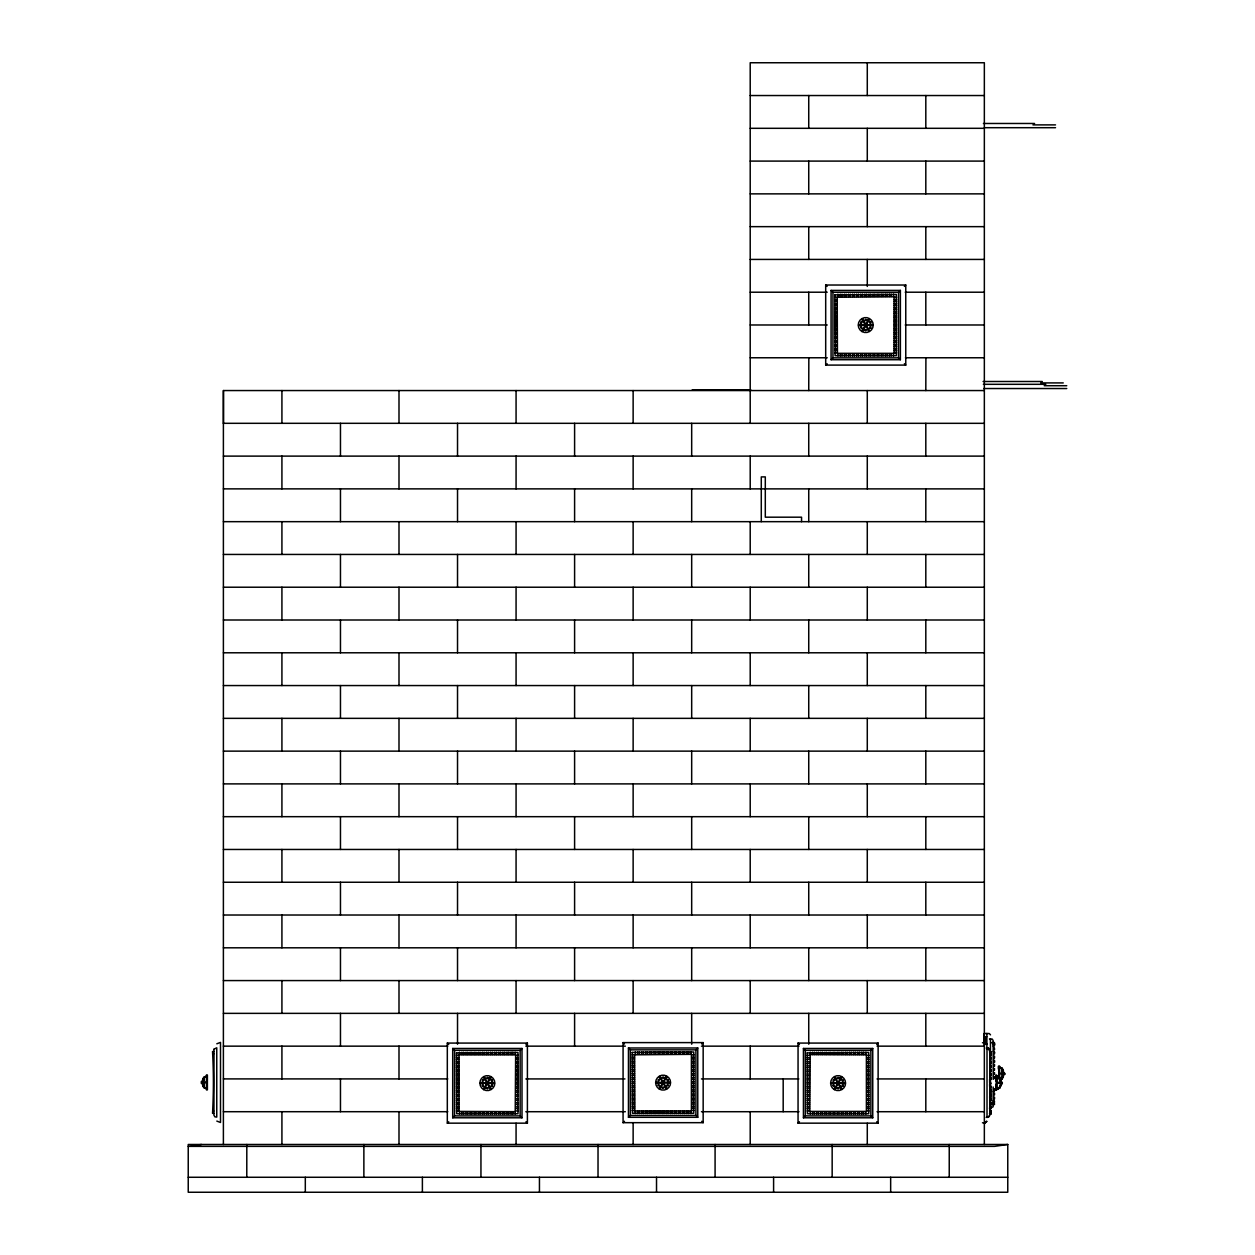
<?xml version="1.0" encoding="UTF-8"?>
<svg xmlns="http://www.w3.org/2000/svg" width="1255" height="1255" viewBox="0 0 1255 1255"><rect width="100%" height="100%" fill="white"/><g stroke="black" fill="none" stroke-linecap="round" stroke-linejoin="round"><path stroke-width="1.5" d="M989.803 1112.714L989.803 1113.53M989.787 1054.875L989.787 1111.287M990.164 1110.518L990.901 1111.287L989.944 1110.22M990.368 1055.282L991.183 1054.216L990.164 1054.984M990.885 1052.788L990.885 1051.847L990.603 1055.11M991.199 1112.714L991.199 1113.624L991.199 1110.55L990.477 1111.287M996.235 1084.697L996.235 1080.806M989.662 1083.834L989.646 1086.391M996.219 1086.501L996.219 1084.085M1001.333 1083.692C1001.365 1086.814 1001.349 1077.951 1001.333 1082.265M992.36 1043.548L992.391 1042.607M993.113 1103.474L993.097 1104.384M996.172 1088.054L996.188 1090.25L996.219 1085.324M998.839 1075.457L998.839 1071.566M996.203 1086.375L996.188 1087.709M996.752 1088.054L996.705 1089.983M997.113 1089.246C997.192 1090.642 997.207 1074.86 997.113 1076.257M991.183 1111.287L990.179 1111.303M996.203 1079.127L996.188 1075.253L996.219 1081.418M996.705 1076.257L996.721 1075.253L996.752 1079.002M998.76 1074.845L998.776 1078.814M998.4 1068.209L998.588 1066.013L998.745 1070.939M999.341 1068.209L999.529 1066.013L999.655 1080.006M986.242 1048.098L988.877 1048.349L989.803 1049.964L989.803 1115.538L987.528 1117.405M634.591 1054.765L634.826 1110.926L691.411 1110.926L691.411 1054.341L632.206 1054.828M837.195 297.184L837.446 353.345L894.031 353.345L894.031 296.776L834.826 297.262M989.881 1056.71L989.881 1055.533M990.368 1061.04L989.881 1059.628M989.881 1064.899L989.881 1063.722M990.368 1069.244L989.881 1067.832M990.368 1065.134L990.368 1063.487M989.881 1073.088L989.881 1071.927M989.881 1077.198L989.881 1076.021M989.881 1101.78L989.881 1100.604M990.07 1106.11L990.619 1104.274M989.881 1109.969L989.881 1108.793M998.541 1068.554L998.713 1069.888M991.968 1104.416L994.478 1104.416L993.85 1101.153M489.215 1078.422L489.481 1078.029A9.616 4.863 -71.2 0 1 490.925 1076.947A9.616 4.863 -48.8 0 1 490.721 1078.735L490.501 1079.159A8.314 2.62 -33.1 0 1 488.979 1080.602L488.728 1080.445A8.314 2.62 -86.9 0 1 489.215 1078.422M839.956 1078.422L840.207 1078.029A9.616 4.863 -71.2 0 1 841.666 1076.947A9.616 4.863 -48.8 0 1 841.446 1078.735L841.242 1079.159A8.314 2.62 -33.1 0 1 839.721 1080.602L839.454 1080.445A8.314 2.62 -86.9 0 1 839.956 1078.422M998.102 1088.728A9.616 7.875 61 0 1 997.662 1088.932A9.616 6.259 -41.5 0 0 999.435 1087.144L999.639 1086.877A8.314 7.859 81 0 0 1000.564 1085.418L1000.549 1085.261A8.314 4.314 -21.5 0 1 999.749 1086.359A8.314 4.283 -21.8 0 0 1000.549 1085.261M1000.972 1085.418L1000.957 1085.261A8.314 4.314 -21.5 0 1 999.811 1086.72L999.78 1086.72A8.314 4.283 -21.8 0 0 1000.957 1085.261L1000.957 1085.418A8.314 7.859 81 0 1 999.78 1087.489M986.963 1121.405L984.751 1122.786M216.817 1043.784L220.504 1042.403L220.504 1122.472L216.817 1121.091M993.301 1046.576C995.246 1045.478 995.435 1040.991 991.968 1042.607M989.881 1092.415L989.881 1093.576M993.301 1091.646L994.525 1090.783L993.85 1088.869M986.148 1121.405L985.661 1122.237M1000.329 1084.885L999.717 1086.108M203.232 1078.17L204.392 1076.617M989.144 1116.464L986.242 1117.405M990.368 1055.282L990.368 1056.945M989.771 1067.832L990.619 1067.393M990.368 1067.581L990.195 1068.993M990.368 1071.676L990.368 1073.339M989.771 1076.021L990.619 1075.598M990.368 1075.77L990.368 1079.88M990.368 1079.88L990.368 1081.528M990.368 1083.975L990.368 1085.622M989.771 1088.305L990.901 1087.771L990.368 1085.622M990.07 1088.069L989.881 1089.481M990.368 1088.069L990.368 1089.732M990.368 1092.164L990.368 1093.827M990.368 1096.258L990.368 1097.921M990.368 1100.368L990.368 1102.016M990.368 1104.463L990.368 1106.11M990.368 1108.557L990.368 1110.22M989.207 1116.464L987.167 1117.405M999.404 1087.458L999.027 1087.85A9.616 7.812 61.4 0 1 998.18 1088.477A9.679 6.259 -41.9 0 1 997.662 1088.932A9.616 7.812 61.4 0 0 999.435 1087.85L999.404 1087.85A9.616 7.875 61 0 1 998.572 1088.477M999.372 1087.458L998.996 1087.85A9.616 7.875 61 0 1 998.149 1088.477M825.696 365.095L905.765 365.095L905.765 285.026L825.696 285.026L825.696 365.095L827.092 363.715M831.077 359.714L832.959 357.848L898.517 357.848L900.384 359.714L900.384 290.407L831.077 290.407L831.077 359.714L900.384 359.714M831.077 290.407L832.959 292.274L898.517 292.274L900.384 290.407M904.384 286.407L905.765 285.026M447.313 1123.162L527.398 1123.162L527.398 1043.078L447.313 1043.078L447.313 1123.162L448.71 1121.766M452.71 1117.781L454.577 1115.899L520.135 1115.899L522.002 1117.781L522.002 1048.474L452.71 1048.474L452.71 1117.781L522.002 1117.781M520.135 1115.899L520.135 1050.341L522.002 1048.474M526.002 1044.474L527.398 1043.078M623.076 1122.676L703.161 1122.676L703.161 1042.607L623.076 1042.607L623.076 1122.676L624.472 1121.295M628.457 1117.295L630.339 1115.413L630.339 1049.855L628.457 1047.988L628.457 1117.295L697.764 1117.295L697.764 1047.988L628.457 1047.988M630.339 1049.855L695.898 1049.855L697.764 1047.988M701.765 1043.987L703.161 1042.607M798.055 1123.162L878.124 1123.162L878.124 1043.078L798.055 1043.078L798.055 1123.162L799.435 1121.766M803.435 1117.781L805.318 1115.899L870.876 1115.899L872.743 1117.781L803.435 1117.781L803.435 1048.474L872.743 1048.474L872.743 1117.781M870.876 1115.899L870.876 1050.341L872.743 1048.474M876.743 1044.474L878.124 1043.078M999.764 1079.394C999.309 1082.736 1000.298 1078.735 1000.125 1080.147M203.843 1085.795L203.843 1084.132L203.796 1085.701M993.615 1054.247L994.525 1052.145L993.301 1051.282M989.646 1059.393L990.493 1059.079M989.944 1059.393L990.368 1061.04M989.646 1063.487L991.199 1063.142L991.183 1061.385L990.164 1061.353M993.615 1062.436L994.525 1062.091L993.85 1060.177M989.646 1067.581L990.901 1067.283M989.646 1071.676L990.901 1071.378M989.646 1075.77L990.901 1075.472L990.885 1073.684L989.646 1073.339M990.368 1083.975L991.199 1083.63L990.368 1081.528M989.646 1092.164L990.587 1091.866M990.368 1092.164L990.885 1090.062L989.646 1089.732M989.646 1096.258L990.901 1095.96L990.368 1093.827M990.619 1096.086L989.615 1097.09L990.619 1098.109M989.646 1100.368L990.901 1100.055L990.885 1098.266L989.646 1097.921M989.646 1104.463L990.901 1104.149L990.885 1102.361M989.646 1108.557L991.199 1108.212L991.199 1106.455L990.164 1106.424M990.289 1107.616L989.442 1108.102M993.85 1049.964L993.85 1047.894M993.85 1058.153L993.85 1056.083M993.85 1066.358L993.85 1064.287M993.85 1070.452L993.85 1068.381M993.85 1074.547L993.85 1072.476M993.85 1078.641L993.85 1076.57M993.85 1095.035L993.85 1092.964M993.85 1099.129L993.85 1097.058M985.238 1122.723L986.556 1121.405L984.328 1122.786M515.225 1111.663L515.648 1054.828L459.063 1054.828L459.063 1111.412L515.225 1111.663L515.162 1114.032M810.228 1054.592L809.804 1111.412L866.389 1111.412L866.389 1054.828L810.228 1054.592L810.291 1052.223M990.289 1059.204L990.885 1057.29L989.944 1056.945M201.475 1144.482L188.234 1146.364L994.54 1146.364L1007.765 1144.482L1007.765 1192.25L188.234 1192.25L188.234 1144.482L1007.765 1144.482M990.164 1059.079L991.199 1059.047L990.572 1057.243M990.164 1063.189L990.885 1061.385L990.791 1063.142M990.164 1067.283L991.199 1067.236L991.199 1065.479L989.646 1065.134M990.477 1071.378L991.199 1069.574L990.164 1069.542M990.164 1075.472L991.199 1075.441L990.885 1073.637M990.164 1087.771L991.199 1087.724L990.885 1085.936M990.164 1091.866L991.199 1091.819L991.199 1090.062L990.164 1090.03M990.164 1095.96L991.199 1095.929L991.183 1094.172L990.164 1094.125M990.164 1100.055L991.199 1100.023L991.183 1098.266L990.164 1098.219M990.164 1104.149L991.199 1104.118L990.477 1102.314M990.164 1108.259L990.885 1106.455L989.646 1106.11M213.13 1053.871L213.711 1053.871M994.525 1101.31L993.897 1104.416M750.208 95.537L984.344 95.537M983.434 123.476L1034.575 123.476M1032.959 124.888L1055.518 124.888M984.971 127.696L1055.518 127.696M750.208 128.308L984.344 128.308M750.208 161.095L984.344 161.095M750.208 193.866L984.344 193.866M750.208 226.653L984.344 226.653M750.208 259.424L984.344 259.424M750.208 292.211L827.202 292.211M905.216 292.211L984.344 292.211M894.282 297.262L896.635 297.262M834.826 299.6L837.163 299.6M894.297 299.6L896.635 299.6M834.826 301.357L837.163 301.357M894.297 301.357L896.635 301.357M834.826 303.694L837.163 303.694M894.297 303.694L896.635 303.694M834.826 305.451L837.163 305.451M894.297 305.451L896.635 305.451M834.826 307.789L837.163 307.789M894.297 307.789L896.635 307.789M834.826 309.546L837.163 309.546M894.297 309.546L896.635 309.546M834.826 311.883L837.163 311.883M894.297 311.883L896.635 311.883M834.826 313.64L837.163 313.64M894.297 313.64L896.635 313.64M834.826 315.993L837.163 315.993M894.297 315.993L896.635 315.993M834.826 317.75L837.163 317.75M894.297 317.75L896.635 317.75M834.826 320.088L837.163 320.088M894.297 320.088L896.635 320.088M834.826 321.845L837.163 321.845M894.297 321.845L896.635 321.845M834.826 324.182L837.163 324.182M894.297 324.182L896.635 324.182M750.208 324.982L827.233 324.982M905.216 324.982L984.344 324.982M834.826 325.939L837.163 325.939M894.297 325.939L896.635 325.939M834.826 328.277L837.163 328.277M894.297 328.277L896.635 328.277M834.826 330.034L837.163 330.034M894.297 330.034L896.635 330.034M834.826 332.371L837.163 332.371M894.297 332.371L896.635 332.371M834.826 334.128L837.163 334.128M894.297 334.128L896.635 334.128M834.826 336.481L837.163 336.481M894.297 336.481L896.635 336.481M834.826 338.238L837.163 338.238M894.297 338.238L896.635 338.238M834.826 340.576L837.163 340.576M894.297 340.576L896.635 340.576M834.826 342.333L837.163 342.333M894.297 342.333L896.635 342.333M834.826 344.67L837.163 344.67M894.297 344.67L896.635 344.67M834.826 346.427L837.163 346.427M894.297 346.427L896.635 346.427M834.826 348.764L837.163 348.764M894.297 348.764L896.635 348.764M834.826 350.522L837.163 350.522M894.297 350.522L896.635 350.522M834.826 352.859L837.195 352.859M894.282 352.859L896.635 352.859M750.208 357.769L827.233 357.769M905.42 357.769L984.344 357.769M983.104 381.504L1042.309 381.504M1040.709 382.916L1063.252 382.916M983.371 384.312L1045.823 384.312M1044.207 385.724L1066.766 385.724M983.716 388.532L1066.766 388.532M692.227 389.772L750.757 389.772M984.344 390.556L223.39 390.556L223.39 1144.482M223.39 423.311L984.344 423.327M223.39 456.114L984.344 456.114M223.39 488.87L984.344 488.885M223.39 521.672L984.344 521.672M223.39 554.443L984.344 554.443M223.39 587.215L984.344 587.23M223.39 620.001L984.344 620.001M223.39 652.788L984.344 652.788M223.39 685.559L984.344 685.559M223.39 718.346L984.344 718.346M223.39 751.133L984.344 751.133M223.39 783.889L984.344 783.904M223.39 816.676L984.344 816.691M223.39 849.462L984.344 849.462M223.39 882.249L984.344 882.249M223.39 915.02L984.344 915.02M223.39 947.807L984.344 947.807M223.39 980.579L984.344 980.579M223.39 1013.365L984.344 1013.365M984.202 1036.755L986.759 1036.755M982.461 1042.717L985.159 1042.717M993.223 1044.944L994.525 1045.713M223.39 1046.152L447.768 1046.152M525.829 1046.152L625.335 1046.152M701.435 1046.152L798.996 1046.152M877.041 1046.152L984.344 1046.152M994.525 1049.808L994.431 1048.051M988.062 1048.16L989.803 1049.964M452.71 1048.474L454.577 1050.341L520.135 1050.341M803.435 1048.474L805.318 1050.341L870.876 1050.341M213.711 1051.533L212.55 1051.533C213.679 1073.386 213.679 1091.489 212.55 1113.342L213.711 1113.342M989.473 1051.847L991.183 1051.847L991.199 1052.788M994.525 1052.145L994.525 1053.902M691.662 1054.828L694.031 1054.828M456.443 1055.314L458.812 1055.314M515.899 1055.314L518.268 1055.314M807.185 1055.314L809.553 1055.314M866.64 1055.314L868.993 1055.314M994.525 1056.239L994.525 1057.996M632.206 1057.181L634.559 1057.181M691.678 1057.181L694.031 1057.181M456.443 1057.667L458.797 1057.667M515.915 1057.667L518.268 1057.667M807.185 1057.667L809.522 1057.667M866.656 1057.667L868.993 1057.667M632.206 1058.938L634.559 1058.938M691.678 1058.938L694.031 1058.938M456.443 1059.424L458.797 1059.424M515.915 1059.424L518.268 1059.424M807.185 1059.424L809.522 1059.424M866.656 1059.424L868.993 1059.424M994.525 1060.334L994.525 1062.091M632.206 1061.275L634.559 1061.275M691.678 1061.275L694.031 1061.275M456.443 1061.761L458.797 1061.761M515.915 1061.761L518.268 1061.761M807.185 1061.761L809.522 1061.761M866.656 1061.761L868.993 1061.761M632.206 1063.032L634.559 1063.032M691.678 1063.032L694.031 1063.032M456.443 1063.518L458.797 1063.518M515.915 1063.518L518.268 1063.518M807.185 1063.518L809.522 1063.518M866.656 1063.518L868.993 1063.518M994.525 1064.444L994.525 1066.201M632.206 1065.37L634.559 1065.37M691.678 1065.37L694.031 1065.37M456.443 1065.856L458.797 1065.856M515.915 1065.856L518.268 1065.856M807.185 1065.856L809.522 1065.856M866.656 1065.856L868.993 1065.856M632.206 1067.127L634.559 1067.127M691.678 1067.127L694.031 1067.127M456.443 1067.613L458.797 1067.613M515.915 1067.613L518.268 1067.613M807.185 1067.613L809.522 1067.613M866.656 1067.613L868.993 1067.613M994.525 1068.538L994.431 1070.295M632.206 1069.464L634.559 1069.464M691.678 1069.464L694.031 1069.464M456.443 1069.95L458.797 1069.95M515.915 1069.95L518.268 1069.95M807.185 1069.95L809.522 1069.95M866.656 1069.95L868.993 1069.95M632.206 1071.221L634.559 1071.221M691.678 1071.221L694.031 1071.221M456.443 1071.707L458.797 1071.707M515.915 1071.707L518.268 1071.707M807.185 1071.707L809.522 1071.707M866.656 1071.707L868.993 1071.707M994.525 1072.633L994.525 1074.39M632.206 1073.558L634.559 1073.558M691.678 1073.558L694.031 1073.558M456.443 1074.045L458.797 1074.045M515.915 1074.045L518.268 1074.045M807.185 1074.045L809.522 1074.045M866.656 1074.045L868.993 1074.045M632.206 1075.315L634.559 1075.315M691.678 1075.315L694.031 1075.315M456.443 1075.802L458.797 1075.802M515.915 1075.802L518.268 1075.802M807.185 1075.802L809.522 1075.802M866.656 1075.802L868.993 1075.802M994.525 1076.727L994.525 1078.484M632.206 1077.669L634.559 1077.669M691.678 1077.669L694.031 1077.669M456.443 1078.155L458.797 1078.155M515.915 1078.155L518.268 1078.155M807.185 1078.155L809.522 1078.155M866.656 1078.155L868.993 1078.155M223.39 1078.908L447.768 1078.908M525.861 1078.924L624.943 1078.924M701.435 1078.924L798.839 1078.924M877.041 1078.924L984.344 1078.924M632.206 1079.426L634.559 1079.426M691.678 1079.426L694.031 1079.426M456.443 1079.896L458.797 1079.896M515.915 1079.896L518.268 1079.896M807.185 1079.896L809.522 1079.896M866.656 1079.896L868.993 1079.896M632.206 1081.763L634.559 1081.763M691.678 1081.763L694.031 1081.763M456.443 1082.249L458.797 1082.249M515.915 1082.249L518.268 1082.249M807.185 1082.249L809.522 1082.249M866.656 1082.249L868.993 1082.249M632.206 1083.52L634.559 1083.52M691.678 1083.52L694.031 1083.52M456.443 1084.006L458.797 1084.006M515.915 1084.006L518.268 1084.006M807.185 1084.006L809.522 1084.006M866.656 1084.006L868.993 1084.006M632.206 1085.857L634.559 1085.857M691.678 1085.857L694.031 1085.857M456.443 1086.344L458.797 1086.344M515.915 1086.344L518.268 1086.344M807.185 1086.344L809.522 1086.344M866.656 1086.344L868.993 1086.344M632.206 1087.614L634.559 1087.614M691.678 1087.614L694.031 1087.614M456.443 1088.101L458.797 1088.101M515.915 1088.101L518.268 1088.101M807.185 1088.101L809.522 1088.101M866.656 1088.101L868.993 1088.101M994.525 1089.026L994.525 1090.783M632.206 1089.952L634.559 1089.952M691.678 1089.952L694.031 1089.952M456.443 1090.438L458.797 1090.438M515.915 1090.438L518.268 1090.438M807.185 1090.438L809.522 1090.438M866.656 1090.438L868.993 1090.438M632.206 1091.709L634.559 1091.709M691.678 1091.709L694.031 1091.709M456.443 1092.195L458.797 1092.195M515.915 1092.195L518.268 1092.195M807.185 1092.195L809.522 1092.195M866.656 1092.195L868.993 1092.195M994.525 1093.121L994.525 1094.878M632.206 1094.046L634.559 1094.046M691.678 1094.046L694.031 1094.046M456.443 1094.533L458.797 1094.533M515.915 1094.533L518.268 1094.533M807.185 1094.533L809.522 1094.533M866.656 1094.533L868.993 1094.533M632.206 1095.803L634.559 1095.803M691.678 1095.803L694.031 1095.803M456.443 1096.29L458.797 1096.29M515.915 1096.29L518.268 1096.29M807.185 1096.29L809.522 1096.29M866.656 1096.29L868.993 1096.29M994.525 1097.215L994.525 1098.972M632.206 1098.156L634.559 1098.156M691.678 1098.156L694.031 1098.156M456.443 1098.643L458.797 1098.643M515.915 1098.643L518.268 1098.643M807.185 1098.643L809.522 1098.643M866.656 1098.643L868.993 1098.643M632.206 1099.913L634.559 1099.913M691.678 1099.913L694.031 1099.913M456.443 1100.384L458.797 1100.384M515.915 1100.384L518.268 1100.384M807.185 1100.384L809.522 1100.384M866.656 1100.384L868.993 1100.384M993.223 1102.078L994.321 1102.078L994.321 1104.416M632.206 1102.251L634.559 1102.251M691.678 1102.251L694.031 1102.251M456.443 1102.737L458.797 1102.737M515.915 1102.737L518.268 1102.737M807.185 1102.737L809.522 1102.737M866.656 1102.737L868.993 1102.737M632.206 1104.008L634.559 1104.008M691.678 1104.008L694.031 1104.008M456.443 1104.494L458.797 1104.494M515.915 1104.494L518.268 1104.494M807.185 1104.494L809.522 1104.494M866.656 1104.494L868.993 1104.494M632.206 1106.345L634.559 1106.345M691.678 1106.345L694.031 1106.345M456.443 1106.832L458.797 1106.832M515.915 1106.832L518.268 1106.832M807.185 1106.832L809.522 1106.832M866.656 1106.832L868.993 1106.832M632.206 1108.102L634.559 1108.102M691.678 1108.102L694.031 1108.102M456.443 1108.589L458.797 1108.589M515.915 1108.589L518.268 1108.589M807.185 1108.589L809.522 1108.589M866.656 1108.589L868.993 1108.589M632.206 1110.44L634.575 1110.44M691.662 1110.44L694.031 1110.44M213.711 1111.004L213.13 1111.004M456.443 1110.926L458.812 1110.926M515.899 1110.926L518.268 1110.926M807.185 1110.926L809.553 1110.926M866.64 1110.926L868.993 1110.926M223.39 1111.71L447.768 1111.695M525.829 1111.71L625.335 1111.71M701.435 1111.71L798.996 1111.71M877.041 1111.71L984.344 1111.71M989.473 1113.656L991.183 1113.656M630.339 1115.413L695.898 1115.413L697.764 1117.295M982.461 1122.786L985.159 1122.786M188.234 1177.268L1007.765 1177.268M993.897 1042.607L994.415 1044.976L994.321 1042.607M984.751 1042.717L985.646 1042.78M984.328 1042.717L986.148 1044.097M987.575 1048.098L988.422 1048.16M987.167 1048.098L989.05 1049.964M990.164 1065.448L990.885 1067.236L990.775 1065.479M990.164 1077.731L991.199 1077.778L991.199 1079.535L990.791 1077.778M989.442 1038.92L990.603 1039.799M985.677 1042.968L986.963 1044.097M990.054 1061.04L990.901 1061.353M989.771 1068.993L990.901 1069.542L990.885 1071.331M990.587 1077.731L989.646 1077.433M990.587 1094.125L989.646 1093.827M994.211 1101.278L993.301 1100.447M990.587 1102.314L989.646 1102.016M990.619 1106.298L989.771 1105.875M990.368 1110.22L989.646 1110.22M988.469 1048.349L989.458 1049.964M1002.102 1068.46C1000.612 1066.515 1004.047 1070.562 1001.882 1068.413A9.616 7.671 -62.5 0 0 1000.204 1067.33A9.616 6.401 40.4 0 1 1001.929 1069.119L1002.306 1069.542A8.314 4.393 20.5 0 1 1003.42 1071.001L1003.404 1070.844A8.314 7.781 -81.7 0 0 1002.259 1068.805L1001.741 1068.413A9.616 8.016 -59.7 0 0 1000.878 1067.785M825.696 285.026L827.092 286.407M904.384 363.715L905.765 365.095M798.055 1043.078L799.435 1044.474M876.743 1121.766L878.124 1123.162M623.076 1042.607L624.472 1043.987M701.765 1121.295L703.161 1122.676M447.313 1043.078L448.71 1044.474M526.002 1121.766L527.398 1123.162M998.556 1077.418A9.616 6.212 41.9 0 1 999.404 1078.359L999.811 1078.782A8.314 4.314 21.5 0 1 1000.972 1080.241L1000.972 1080.084A8.314 7.891 -80.7 0 0 999.796 1078.045L999.435 1077.653A9.616 7.875 -61 0 0 998.572 1077.025M999.811 1078.045L999.404 1077.653A9.616 7.812 -61.4 0 0 997.694 1076.57A9.616 6.259 41.5 0 1 999.435 1078.359L999.639 1078.625A8.314 4.283 21.8 0 1 1000.721 1079.865M999.404 1078.045L999.027 1077.653A9.616 7.812 -61.4 0 0 998.18 1077.025A9.616 7.875 -61 0 1 998.996 1077.653L999.372 1078.045A8.314 7.891 -80.7 0 1 1000.564 1080.116M999.184 1078.625L998.996 1078.359A9.616 6.212 41.9 0 0 998.149 1077.418A9.616 6.259 41.5 0 1 999.027 1078.359L999.231 1078.625M204.392 1088.258L203.232 1086.705M990.509 1034.857L989.238 1033.54L984.093 1033.477L984.202 1044.489M836.222 1078.422L835.971 1078.029A9.616 4.863 71.2 0 0 834.528 1076.947A9.616 4.863 48.8 0 0 834.732 1078.735L834.952 1079.159A8.314 2.62 33.1 0 0 836.458 1080.602L836.724 1080.445A8.314 2.62 86.9 0 0 836.222 1078.422M485.497 1078.422L485.23 1078.029A9.616 4.863 71.2 0 0 483.787 1076.947A9.616 4.863 48.8 0 0 483.991 1078.735L484.21 1079.159A8.314 2.62 33.1 0 0 485.732 1080.602L485.999 1080.445A8.314 2.62 86.9 0 0 485.497 1078.422M993.082 1042.607L993.113 1043.548M989.787 1051.847L989.803 1052.788M990.477 1113.624L990.462 1112.714M998.807 1069.762L998.76 1072.178M996.203 1078.312L996.219 1080.178M989.646 1079.112L989.662 1082.751M993.976 1042.607L994.18 1044.944M994.117 1102.078L994.18 1104.416M993.693 1042.607L993.615 1044.944M993.552 1102.078L993.693 1104.416M993.411 1042.607L993.411 1044.944M993.411 1102.078L993.411 1104.416M993.176 1079.3L993.176 1040.724L992.297 1039.109L990.43 1038.858L990.477 1079.535M993.176 1087.003L993.129 1106.769L990.43 1108.165L990.43 1086.987M991.183 1051.847L991.199 1054.953M990.885 1110.55L990.995 1113.656M990.791 1090.062L990.775 1091.819M990.791 1094.172L990.775 1095.929M990.791 1106.455L990.775 1108.212M987.01 1048.098L987.01 1117.405M986.885 1033.477L986.885 1049.102M985.599 1036.755L985.599 1044.489M984.344 1144.482L984.344 62.75L750.208 62.75L750.208 423.327M949.235 1144.482L949.235 1177.268M925.813 95.537L925.813 128.308M925.813 161.095L925.813 193.866M925.813 226.653L925.813 259.424M925.813 292.211L925.813 324.982M925.908 357.769L925.813 390.556M925.813 423.327L925.813 456.114M925.813 488.885L925.813 521.672M925.813 554.443L925.813 587.23M925.813 620.001L925.813 652.788M925.813 685.559L925.813 718.346M925.813 751.133L925.813 783.904M925.813 816.691L925.813 849.462M925.813 882.249L925.813 915.02M925.813 947.807L925.813 980.579M925.813 1013.365L925.813 1046.152M925.813 1078.924L925.813 1111.71M898.517 292.274L898.517 357.848M893.544 294.156L893.544 296.525M893.544 353.596L893.544 355.965M891.191 294.156L891.191 296.494M891.191 353.628L891.191 355.965M890.658 1177.268L890.658 1192.25M889.434 294.156L889.434 296.494M889.434 353.628L889.434 355.965M887.097 294.156L887.097 296.494M887.097 353.628L887.097 355.965M885.34 294.156L885.34 296.494M885.34 353.628L885.34 355.965M883.002 294.156L883.002 296.494M883.002 353.628L883.002 355.965M881.245 294.156L881.245 296.494M881.245 353.628L881.245 355.965M878.908 294.156L878.908 296.494M878.908 353.628L878.908 355.965M877.151 294.156L877.151 296.494M877.151 353.628L877.151 355.965M874.813 294.156L874.813 296.494M874.813 353.628L874.813 355.965M873.056 294.156L873.056 296.494M873.056 353.628L873.056 355.965M870.703 294.156L870.703 296.494M870.703 353.628L870.703 355.965M868.946 294.156L868.946 296.494M868.946 353.628L868.946 355.965M867.283 62.75L867.283 95.537M867.283 128.308L867.283 161.095M867.283 193.866L867.283 226.653M867.283 259.424L867.283 286.422M867.283 390.556L867.283 423.327M867.283 456.114L867.283 488.885M867.283 521.672L867.283 554.443M867.283 587.23L867.283 620.001M867.283 652.788L867.283 685.559M867.283 718.346L867.283 751.133M867.283 783.904L867.283 816.691M867.283 849.462L867.283 882.249M867.283 915.02L867.283 947.807M867.283 980.579L867.283 1013.365M867.283 1123.272L867.283 1144.482M866.609 294.156L866.609 296.494M866.609 353.628L866.609 355.965M865.903 1052.223L865.903 1054.577M865.903 1111.663L865.903 1114.032M864.852 294.156L864.852 296.494M864.852 353.628L864.852 355.965M863.55 1052.223L863.55 1054.561M863.55 1111.695L863.55 1114.032M862.514 294.156L862.514 296.494M862.514 353.628L862.514 355.965M861.793 1052.223L861.793 1054.561M861.793 1111.695L861.793 1114.032M860.757 294.156L860.757 296.494M860.757 353.628L860.757 355.965M859.455 1052.223L859.455 1054.561M859.455 1111.695L859.455 1114.032M858.42 294.156L858.42 296.494M858.42 353.628L858.42 355.965M857.698 1052.223L857.698 1054.561M857.698 1111.695L857.698 1114.032M856.663 294.156L856.663 296.494M856.663 353.628L856.663 355.965M855.361 1052.223L855.361 1054.561M855.361 1111.695L855.361 1114.032M854.326 294.156L854.326 296.494M854.326 353.628L854.326 355.965M853.604 1052.223L853.604 1054.561M853.604 1111.695L853.604 1114.032M852.569 294.156L852.569 296.494M852.569 353.628L852.569 355.965M851.267 1052.223L851.267 1054.561M851.267 1111.695L851.267 1114.032M850.215 294.156L850.215 296.494M850.215 353.628L850.215 355.965M849.51 1052.223L849.51 1054.561M849.51 1111.695L849.51 1114.032M848.474 294.156L848.474 296.494M848.474 353.628L848.474 355.965M847.172 1052.223L847.172 1054.561M847.172 1111.695L847.172 1114.032M846.121 294.156L846.121 296.494M846.121 353.628L846.121 355.965M845.415 1052.223L845.415 1054.561M845.415 1111.695L845.415 1114.032M844.364 294.156L844.364 296.494M844.364 353.628L844.364 355.965M843.062 1052.223L843.062 1054.561M843.062 1111.695L843.062 1114.032M842.027 294.156L842.027 296.494M842.027 353.628L842.027 355.965M841.305 1052.223L841.305 1054.561M841.305 1111.695L841.305 1114.032M840.27 294.156L840.27 296.494M840.27 353.628L840.27 355.965M838.967 1052.223L838.967 1054.561M838.967 1111.695L838.967 1114.032M837.932 294.156L837.932 296.525M837.932 353.596L837.932 355.965M837.211 1052.223L837.211 1054.561M837.211 1111.695L837.211 1114.032M834.873 1052.223L834.873 1054.561M834.873 1111.695L834.873 1114.032M832.959 292.274L832.959 357.848M833.116 1052.223L833.116 1054.561M833.116 1111.695L833.116 1114.032M832.159 1144.482L832.159 1177.268M830.779 1052.223L830.779 1054.561M830.779 1111.695L830.779 1114.032M829.022 1052.223L829.022 1054.561M829.022 1111.695L829.022 1114.032M826.684 1052.223L826.684 1054.561M826.684 1111.695L826.684 1114.032M824.927 1052.223L824.927 1054.561M824.927 1111.695L824.927 1114.032M822.574 1052.223L822.574 1054.561M822.574 1111.695L822.574 1114.032M820.817 1052.223L820.817 1054.561M820.817 1111.695L820.817 1114.032M818.48 1052.223L818.48 1054.561M818.48 1111.695L818.48 1114.032M816.723 1052.223L816.723 1054.561M816.723 1111.695L816.723 1114.032M814.385 1052.223L814.385 1054.561M814.385 1111.695L814.385 1114.032M812.628 1052.223L812.628 1054.561M812.628 1111.695L812.628 1114.032M810.291 1111.663L810.291 1114.032M808.738 95.537L808.738 128.308M808.738 161.095L808.738 193.866M808.738 226.653L808.738 259.424M808.738 292.211L808.738 324.982M808.832 357.769L808.738 390.556M808.738 423.327L808.738 456.114M808.738 488.885L808.738 521.672M808.738 554.443L808.738 587.23M808.738 620.001L808.738 652.788M808.738 685.559L808.738 718.346M808.738 751.133L808.738 783.904M808.738 816.691L808.738 849.462M808.738 882.249L808.738 915.02M808.738 947.807L808.738 980.579M808.738 1013.365L808.738 1044.223M805.318 1050.341L805.318 1115.899M801.553 521.672L801.553 517.186L765.299 517.186L765.299 476.9L761.283 476.9L761.283 521.672M783.183 1078.924L783.183 1111.71M773.598 1177.268L773.598 1192.25M750.208 456.114L750.208 488.885M750.208 521.656L750.208 554.443M750.208 587.23L750.208 620.001M750.208 652.788L750.208 685.559M750.208 718.346L750.208 751.133M750.208 783.904L750.208 816.691M750.208 849.462L750.208 882.249M750.208 915.02L750.208 947.807M750.208 980.579L750.208 1013.365M750.208 1046.152L750.208 1078.924M750.208 1111.71L750.208 1144.482M715.083 1144.482L715.083 1177.268M695.898 1049.855L695.898 1115.413M691.678 423.327L691.678 456.114M691.678 488.885L691.678 521.672M691.678 554.443L691.678 587.23M691.678 620.001L691.678 652.788M691.678 685.559L691.678 718.346M691.678 751.133L691.678 783.904M691.678 816.691L691.678 849.462M691.678 882.249L691.678 915.02M691.678 947.807L691.678 980.579M691.678 1013.365L691.678 1044.223M690.925 1051.737L690.925 1054.09M690.925 1111.177L690.925 1113.546M688.587 1051.737L688.587 1054.074M688.587 1111.208L688.587 1113.546M686.83 1051.737L686.83 1054.074M686.83 1111.208L686.83 1113.546M684.477 1051.737L684.477 1054.074M684.477 1111.208L684.477 1113.546M682.72 1051.737L682.72 1054.074M682.72 1111.208L682.72 1113.546M680.383 1051.737L680.383 1054.074M680.383 1111.208L680.383 1113.546M678.626 1051.737L678.626 1054.074M678.626 1111.208L678.626 1113.546M676.288 1051.737L676.288 1054.074M676.288 1111.208L676.288 1113.546M674.531 1051.737L674.531 1054.074M674.531 1111.208L674.531 1113.546M672.194 1051.737L672.194 1054.074M672.194 1111.208L672.194 1113.546M670.437 1051.737L670.437 1054.074M670.437 1111.208L670.437 1113.546M668.099 1051.737L668.099 1054.074M668.099 1111.208L668.099 1113.546M666.342 1051.737L666.342 1054.074M666.342 1111.208L666.342 1113.546M663.989 1051.737L663.989 1054.074M663.989 1111.208L663.989 1113.546M662.232 1051.737L662.232 1054.074M662.232 1111.208L662.232 1113.546M659.895 1051.737L659.895 1054.074M659.895 1111.208L659.895 1113.546M658.138 1051.737L658.138 1054.074M658.138 1111.208L658.138 1113.546M656.522 1177.268L656.522 1192.25M655.8 1051.737L655.8 1054.074M655.8 1111.208L655.8 1113.546M654.043 1051.737L654.043 1054.074M654.043 1111.208L654.043 1113.546M651.706 1051.737L651.706 1054.074M651.706 1111.208L651.706 1113.546M649.949 1051.737L649.949 1054.074M649.949 1111.208L649.949 1113.546M647.611 1051.737L647.611 1054.074M647.611 1111.208L647.611 1113.546M645.854 1051.737L645.854 1054.074M645.854 1111.208L645.854 1113.546M643.501 1051.737L643.501 1054.074M643.501 1111.208L643.501 1113.546M641.744 1051.737L641.744 1054.074M641.744 1111.208L641.744 1113.546M639.407 1051.737L639.407 1054.074M639.407 1111.208L639.407 1113.546M637.65 1051.737L637.65 1054.074M637.65 1111.208L637.65 1113.546M635.312 1051.737L635.312 1054.09M635.312 1111.177L635.312 1113.546M633.132 390.556L633.132 423.327M633.132 456.114L633.132 488.885M633.132 521.656L633.132 554.443M633.132 587.23L633.132 620.001M633.132 652.788L633.132 685.559M633.132 718.346L633.132 751.133M633.132 783.904L633.132 816.691M633.132 849.462L633.132 882.249M633.132 915.02L633.132 947.807M633.132 980.579L633.132 1013.365M633.132 1123.272L633.132 1144.482M598.023 1144.482L598.023 1177.268M574.602 423.327L574.602 456.114M574.602 488.885L574.602 521.672M574.602 554.443L574.602 587.23M574.602 620.001L574.602 652.788M574.602 685.559L574.602 718.346M574.602 751.133L574.602 783.904M574.602 816.691L574.602 849.462M574.602 882.234L574.602 915.02M574.602 947.807L574.602 980.579M574.602 1013.365L574.602 1046.152M539.446 1177.268L539.446 1192.25M516.072 390.54L516.072 423.327M516.072 456.098L516.072 488.885M516.072 521.656L516.072 554.443M516.072 587.215L516.072 620.001M516.072 652.773L516.072 685.559M516.072 718.331L516.072 751.133M516.072 783.889L516.072 816.691M516.072 849.447L516.072 882.249M516.072 915.02L516.072 947.792M516.072 980.579L516.072 1013.365M516.072 1123.256L516.072 1144.482M515.162 1052.223L515.162 1054.577M512.824 1052.223L512.824 1054.561M512.824 1111.695L512.824 1114.032M511.067 1052.223L511.067 1054.561M511.067 1111.695L511.067 1114.032M508.714 1052.223L508.714 1054.561M508.714 1111.695L508.714 1114.032M506.973 1052.223L506.973 1054.561M506.973 1111.695L506.973 1114.032M504.62 1052.223L504.62 1054.561M504.62 1111.695L504.62 1114.032M502.863 1052.223L502.863 1054.561M502.863 1111.695L502.863 1114.032M500.525 1052.223L500.525 1054.561M500.525 1111.695L500.525 1114.032M498.768 1052.223L498.768 1054.561M498.768 1111.695L498.768 1114.032M496.431 1052.223L496.431 1054.561M496.431 1111.695L496.431 1114.032M494.674 1052.223L494.674 1054.561M494.674 1111.695L494.674 1114.032M492.337 1052.223L492.337 1054.561M492.337 1111.695L492.337 1114.032M490.58 1052.223L490.58 1054.561M490.58 1111.695L490.58 1114.032M488.242 1052.223L488.242 1054.561M488.242 1111.695L488.242 1114.032M486.485 1052.223L486.485 1054.561M486.485 1111.695L486.485 1114.032M484.132 1052.223L484.132 1054.561M484.132 1111.695L484.132 1114.032M482.375 1052.223L482.375 1054.561M482.375 1111.695L482.375 1114.032M480.947 1144.482L480.947 1177.268M480.038 1052.223L480.038 1054.561M480.038 1111.695L480.038 1114.032M478.281 1052.223L478.281 1054.561M478.281 1111.695L478.281 1114.032M475.943 1052.223L475.943 1054.561M475.943 1111.695L475.943 1114.032M474.186 1052.223L474.186 1054.561M474.186 1111.695L474.186 1114.032M471.849 1052.223L471.849 1054.561M471.849 1111.695L471.849 1114.032M470.092 1052.223L470.092 1054.561M470.092 1111.695L470.092 1114.032M467.754 1052.223L467.754 1054.561M467.754 1111.695L467.754 1114.032M465.997 1052.223L465.997 1054.561M465.997 1111.695L465.997 1114.032M463.644 1052.223L463.644 1054.561M463.644 1111.695L463.644 1114.032M461.887 1052.223L461.887 1054.561M461.887 1111.695L461.887 1114.032M459.55 1052.223L459.55 1054.577M459.55 1111.663L459.55 1114.032M457.526 423.311L457.526 456.114M457.526 488.87L457.526 521.672M457.526 554.443L457.526 587.23M457.526 620.001L457.526 652.788M457.526 685.559L457.526 718.346M457.526 751.118L457.526 783.904M457.526 816.676L457.526 849.462M457.526 882.234L457.526 915.02M457.526 947.807L457.526 980.579M457.526 1013.365L457.526 1044.223M454.577 1050.341L454.577 1115.899M422.386 1177.268L422.386 1192.25M398.996 390.54L398.996 423.311M398.996 456.098L398.996 488.87M398.996 521.656L398.996 554.443M398.996 587.215L398.996 620.001M398.996 652.773L398.996 685.559M398.996 718.331L398.996 751.118M398.996 783.889L398.996 816.676M398.996 849.447L398.996 882.234M398.996 915.02L398.996 947.792M398.996 980.579L398.996 1013.365M398.996 1046.137L398.996 1078.908M398.996 1111.695L398.996 1144.466M363.872 1144.482L363.872 1177.268M340.466 423.311L340.466 456.098M340.466 488.87L340.466 521.656M340.466 554.443L340.466 587.215M340.466 620.001L340.466 652.773M340.466 685.559L340.466 718.331M340.466 751.118L340.466 783.889M340.466 816.676L340.466 849.447M340.466 882.234L340.466 915.02M340.466 947.792L340.466 980.579M340.466 1013.35L340.466 1046.152M340.466 1078.908L340.466 1111.695M305.31 1177.268L305.31 1192.25M281.92 390.54L281.92 423.327M281.92 456.098L281.92 488.885M281.92 521.656L281.92 554.443M281.92 587.215L281.92 620.001M281.92 652.773L281.92 685.559M281.92 718.331L281.92 751.133M281.92 783.889L281.92 816.691M281.92 849.447L281.92 882.249M281.92 915.02L281.92 947.807M281.92 980.579L281.92 1013.365M281.92 1046.137L281.92 1078.924M281.92 1111.695L281.92 1144.482M246.811 1144.482L246.78 1177.268M223.468 390.556L223.468 423.327M207.389 1074.939L207.389 1089.936M206.463 1074.939L206.463 1089.936M202.243 1080.571L202.243 1084.304M201.302 1081.512L201.302 1083.363M858.593 325.061A9.616 4.863 -11.2 0 0 860.255 325.767L860.726 325.798A8.314 2.62 -26.9 0 0 862.734 325.218L862.734 324.904A8.314 2.62 26.9 0 0 860.726 324.323L859.801 324.496A9.679 4.91 11.2 0 0 858.593 325.061M998.996 1087.614A9.679 6.259 -41.9 0 1 998.556 1088.085M998.619 1087.614A9.616 6.259 -41.5 0 1 998.196 1088.085A9.679 6.259 -41.9 0 0 998.588 1087.614M1002.133 1068.805A8.314 7.954 -79.8 0 1 1003.31 1070.844L1003.31 1071.001A8.314 4.204 22.7 0 0 1002.086 1069.542M1000.847 1078.845A9.679 6.118 -43 0 0 1001.286 1078.374L1002.086 1077.48A8.314 4.204 -22.7 0 0 1003.31 1076.021L1003.31 1076.178A8.314 7.781 81.7 0 1 1002.259 1078.218L1001.882 1078.61A9.616 7.671 62.5 0 1 1000.204 1079.692A9.616 6.401 -40.4 0 0 1001.929 1077.904L1002.306 1077.48A8.314 4.393 -20.5 0 0 1003.42 1076.021L1003.404 1076.178A8.314 7.954 79.8 0 1 1002.133 1078.218L1001.741 1078.61A9.616 8.016 59.7 0 1 1000.878 1079.237M1000.847 1068.178A9.616 6.071 43 0 1 1001.286 1068.648M990.791 1112.714L990.791 1113.624L990.885 1112.714M1002.274 1082.516L1002.274 1083.645L1002.274 1082.516M1000.925 1081.81L1000.925 1080.884L1000.925 1081.81M995.748 1077.449L995.748 1079.002L995.78 1075.253L995.78 1077.621M1000.941 1083.692L1000.925 1084.618L1000.925 1083.692M1003.671 1073.025C1003.78 1079.567 1003.812 1068.727 1003.671 1073.025M1004.643 1073.276L1004.675 1074.437L1004.643 1073.276M995.811 1088.054L995.78 1090.25L995.748 1088.054M214.009 1049.18L213.946 1115.224L214.887 1116.84L216.754 1117.091L216.754 1047.784L214.009 1049.18M456.475 1052.914L456.726 1113.75L517.986 1113.75L517.986 1052.49L456.475 1052.914M486.454 1082.877C487.599 1086.438 489.215 1080.382 486.454 1082.877M632.238 1052.427L632.489 1113.263L693.748 1113.263L693.748 1052.004L632.238 1052.427M662.216 1082.39C663.362 1085.952 664.977 1079.896 662.216 1082.39M834.857 294.847L835.108 355.698L896.368 355.698L896.368 294.423L834.857 294.847M864.836 324.825C865.981 328.371 867.597 322.315 864.836 324.825M807.216 1052.914L807.451 1113.75L868.727 1113.75L868.727 1052.49L807.216 1052.914M837.195 1082.877C838.324 1086.438 839.956 1080.382 837.195 1082.877M482.375 1085.544C483.724 1088.446 483.803 1083.253 482.375 1085.544M492.399 1080.21C492.446 1083.504 489.56 1078.547 492.399 1080.21M658.138 1085.057C659.487 1087.959 659.55 1082.767 658.138 1085.057M668.162 1079.724C668.209 1083.018 665.323 1078.061 668.162 1079.724M860.757 327.477C862.216 330.379 862.012 325.108 860.757 327.477M870.782 322.143C870.797 325.422 867.958 320.496 870.782 322.143M833.116 1085.544C834.575 1088.446 834.371 1083.175 833.116 1085.544M843.14 1080.21C843.156 1083.473 840.317 1078.563 843.14 1080.21M486.061 1085.355L485.999 1085.795A8.314 2.62 -86.9 0 1 485.497 1087.834L485.23 1088.226A9.616 4.863 -71.2 0 1 483.787 1089.309A9.616 4.863 -48.8 0 1 483.991 1087.505L484.21 1087.097A8.314 2.62 -33.1 0 1 485.732 1085.638L486.061 1085.355M661.824 1084.869L661.746 1085.308A8.314 2.62 -86.9 0 1 661.26 1087.348L660.993 1087.74A9.616 4.863 -71.2 0 1 659.55 1088.822A9.616 4.863 -48.8 0 1 659.754 1087.018L659.973 1086.61A8.314 2.62 -33.1 0 1 661.495 1085.151L661.824 1084.869M664.475 1079.975L664.742 1080.116A8.314 2.62 -33.1 0 0 666.264 1078.673L666.468 1078.249A9.616 4.863 -48.8 0 0 666.687 1076.461A9.616 4.863 -71.2 0 0 665.244 1077.543L664.977 1077.935A8.314 2.62 -86.9 0 0 664.475 1079.975M864.444 327.288L864.366 327.728A8.314 2.62 -86.9 0 1 863.864 329.767L863.613 330.159A9.616 4.863 -71.2 0 1 862.169 331.242A9.616 4.863 -48.8 0 1 862.373 329.453L862.593 329.03A8.314 2.62 -33.1 0 1 864.099 327.571L864.444 327.288M867.095 322.394L867.362 322.551A8.314 2.62 -33.1 0 0 868.884 321.092L869.088 320.668A9.616 4.863 -48.8 0 0 869.307 318.88A9.616 4.863 -71.2 0 0 867.848 319.962L867.597 320.354A8.314 2.62 -86.9 0 0 867.095 322.394M836.803 1085.355L836.724 1085.795A8.314 2.62 -86.9 0 1 836.222 1087.834L835.971 1088.226A9.616 4.863 -71.2 0 1 834.528 1089.309A9.616 4.863 -48.8 0 1 834.732 1087.505L834.952 1087.097A8.314 2.62 -33.1 0 1 836.458 1085.638L836.803 1085.355M202.62 1079.771L202.62 1079.928A8.314 4.298 -21.6 0 1 203.781 1078.469L204.157 1078.045A9.616 6.244 -41.7 0 1 205.898 1076.257A9.616 7.844 61.2 0 0 204.157 1077.339L203.796 1077.731A8.314 7.875 80.8 0 0 202.62 1079.771M1002.306 1075.206L1002.274 1076.868L1002.306 1075.206M204.157 1080.022C202.62 1082.265 204.204 1077.323 204.157 1080.022M1002.102 1078.563C1000.58 1080.712 1003.89 1076.351 1002.102 1078.563M999.325 1087.803C997.741 1089.983 1000.972 1085.638 999.388 1087.74M999.733 1087.803C998.149 1089.983 1001.443 1085.559 999.749 1087.803M1003.608 1073.511L1003.467 1073.668A8.314 3.483 21.3 0 1 1002.369 1074.249L1002.008 1074.233A9.616 1.428 31.2 0 1 1000.329 1073.511A9.679 1.443 -31.2 0 1 1001.616 1072.947L1002.369 1072.774A8.314 3.483 -21.3 0 1 1003.467 1073.354L1003.608 1073.511M1001.145 1082.751L1000.988 1082.908A8.314 3.561 20.6 0 1 999.827 1083.489L999.451 1083.473A9.616 1.584 30.9 0 1 997.725 1082.751A9.679 1.584 -30.9 0 1 999.043 1082.187L999.827 1082.014A8.314 3.561 -20.6 0 1 1000.988 1082.594L1001.145 1082.751M202.62 1082.281L202.62 1082.594A8.314 3.577 -20.4 0 0 203.781 1083.175L204.157 1083.159A9.616 1.6 -30.9 0 0 205.898 1082.438A9.679 1.616 30.9 0 0 204.565 1081.873L203.796 1081.7A8.314 3.577 20.4 0 0 202.62 1082.281M1001.976 1070.405L1002.306 1071.817L1001.976 1070.405M866.687 320.009C864.679 322.268 864.679 317.797 866.687 320.009M864.852 330.049C866.468 332.402 867.08 327.979 864.852 330.049M488.305 1078.076C486.281 1080.304 486.25 1075.849 488.305 1078.076M486.469 1088.116C488.132 1090.47 488.713 1086.03 486.469 1088.116M664.068 1077.59C662.028 1079.818 662.013 1075.378 664.068 1077.59M662.232 1087.63C663.864 1089.983 664.46 1085.544 662.232 1087.63M839.046 1078.076C837.038 1080.335 837.022 1075.864 839.046 1078.076M837.211 1088.116C838.826 1090.47 839.438 1086.03 837.211 1088.116M861.15 321.955C859.298 324.574 863.848 322.033 861.15 321.955M870.782 327.979C867.958 329.626 870.797 324.7 870.782 327.979M482.767 1080.022C480.994 1082.736 485.45 1079.928 482.767 1080.022M492.399 1086.03C489.575 1087.677 492.415 1082.767 492.399 1086.03M658.53 1079.535C656.694 1082.155 661.228 1079.614 658.53 1079.535M668.162 1085.544C665.338 1087.238 668.178 1082.265 668.162 1085.544M833.508 1080.022C831.72 1082.736 836.191 1079.928 833.508 1080.022M843.14 1086.03C840.317 1087.677 843.156 1082.767 843.14 1086.03M868.727 324.904L868.727 325.218A8.314 2.62 26.9 0 0 870.735 325.798L871.205 325.767A9.616 4.863 11.2 0 0 872.868 325.061A9.679 4.91 -11.2 0 0 871.676 324.496L870.735 324.323A8.314 2.62 -26.9 0 0 868.727 324.904M484.775 1083.128L484.367 1083.285A8.314 2.62 -26.9 0 1 482.344 1083.865L481.873 1083.834A9.616 4.863 -11.2 0 1 480.226 1083.128A9.679 4.91 11.2 0 1 481.418 1082.563L482.344 1082.39A8.314 2.62 26.9 0 1 484.367 1082.971L484.775 1083.128M490.344 1082.971L490.344 1083.285A8.314 2.62 26.9 0 0 492.368 1083.865L492.839 1083.834A9.616 4.863 11.2 0 0 494.486 1083.128A9.679 4.91 -11.2 0 0 493.293 1082.563L492.368 1082.39A8.314 2.62 -26.9 0 0 490.344 1082.971M660.538 1082.641L660.13 1082.798A8.314 2.62 -26.9 0 1 658.106 1083.379L657.636 1083.347A9.616 4.863 -11.2 0 1 655.973 1082.641A9.679 4.91 11.2 0 1 657.181 1082.077L658.106 1081.904A8.314 2.62 26.9 0 1 660.13 1082.485L660.538 1082.641M666.107 1082.485L666.107 1082.798A8.314 2.62 26.9 0 0 668.131 1083.379L668.601 1083.347A9.616 4.863 11.2 0 0 670.248 1082.641A9.679 4.91 -11.2 0 0 669.056 1082.077L668.131 1081.904A8.314 2.62 -26.9 0 0 666.107 1082.485M835.516 1083.128L835.093 1083.285A8.314 2.62 -26.9 0 1 833.085 1083.865L832.614 1083.834A9.616 4.863 -11.2 0 1 830.951 1083.128A9.679 4.91 11.2 0 1 832.143 1082.563L833.085 1082.39A8.314 2.62 26.9 0 1 835.093 1082.971L835.516 1083.128M841.085 1082.971L841.085 1083.285A8.314 2.62 26.9 0 0 843.093 1083.865L843.564 1083.834A9.616 4.863 11.2 0 0 845.227 1083.128A9.679 4.91 -11.2 0 0 844.035 1082.563L843.093 1082.39A8.314 2.62 -26.9 0 0 841.085 1082.971M864.444 322.833L864.099 322.551A8.314 2.62 33.1 0 1 862.593 321.092L862.373 320.668A9.616 4.863 48.8 0 1 862.169 318.88A9.616 4.863 71.2 0 1 863.613 319.962L863.864 320.354A8.314 2.62 86.9 0 1 864.366 322.394L864.444 322.833M867.362 327.571L867.095 327.728A8.314 2.62 86.9 0 0 867.597 329.767L867.848 330.159A9.616 4.863 71.2 0 0 869.307 331.242A9.679 4.91 48.8 0 0 869.197 329.924L868.884 329.03A8.314 2.62 33.1 0 0 867.362 327.571M839.721 1085.638L839.454 1085.795A8.314 2.62 86.9 0 0 839.956 1087.834L840.207 1088.226A9.616 4.863 71.2 0 0 841.666 1089.309A9.679 4.91 48.8 0 0 841.556 1087.991L841.242 1087.097A8.314 2.62 33.1 0 0 839.721 1085.638M661.824 1080.414L661.479 1080.116A8.314 2.62 33.1 0 1 659.973 1078.673L659.754 1078.249A9.616 4.863 48.8 0 1 659.55 1076.461A9.616 4.863 71.2 0 1 660.993 1077.543L661.26 1077.935A8.314 2.62 86.9 0 1 661.746 1079.975L661.824 1080.414M664.742 1085.151L664.475 1085.308A8.314 2.62 86.9 0 0 664.977 1087.348L665.244 1087.74A9.616 4.863 71.2 0 0 666.687 1088.822A9.679 4.91 48.8 0 0 666.578 1087.505L666.264 1086.61A8.314 2.62 33.1 0 0 664.742 1085.151M488.979 1085.638L488.728 1085.795A8.314 2.62 86.9 0 0 489.215 1087.834L489.481 1088.226A9.616 4.863 71.2 0 0 490.925 1089.309A9.679 4.91 48.8 0 0 490.815 1087.991L490.501 1087.097A8.314 2.62 33.1 0 0 488.979 1085.638M203.969 1086.563L203.796 1086.406A8.314 4.298 21.6 0 1 202.62 1084.947L202.62 1085.104A8.314 7.875 -80.8 0 0 203.781 1087.144L204.157 1087.536A9.616 7.844 -61.2 0 0 205.898 1088.618A9.679 6.291 41.7 0 1 204.565 1087.301L203.969 1086.563M999.796 1077.763C998.07 1075.441 1001.38 1079.833 999.796 1077.763M999.388 1077.763C997.678 1075.441 1000.972 1079.849 999.388 1077.763M861.981 331.555A7.499 7.499 0 0 0 873.229 325.061A7.499 7.499 0 0 0 861.981 318.566A7.499 7.499 0 0 0 861.981 331.555M864.805 326.677A1.867 1.867 0 0 0 867.613 325.061A1.867 1.867 0 0 0 864.805 323.445A1.867 1.867 0 0 0 864.805 326.677M834.34 1089.607A7.499 7.499 0 0 0 845.588 1083.128A7.499 7.499 0 0 0 834.34 1076.633A7.499 7.499 0 0 0 834.34 1089.607M837.148 1084.744A1.867 1.867 0 0 0 839.972 1083.128A1.867 1.867 0 0 0 837.148 1081.496A1.867 1.867 0 0 0 837.148 1084.744M1000.329 1079.865A8.314 4.314 21.5 0 0 999.749 1079.143A8.314 4.283 21.8 0 1 1000.313 1079.865M997.286 1088.932A9.616 7.812 61.4 0 0 997.725 1088.728A9.616 7.875 61 0 1 997.254 1088.932A9.679 6.259 -41.9 0 0 997.694 1088.54A9.616 6.259 -41.5 0 1 997.286 1088.932M659.377 1089.12A7.499 7.499 0 0 0 670.609 1082.641A7.499 7.499 0 0 0 659.377 1076.147A7.499 7.499 0 0 0 659.377 1089.12M662.185 1084.257A1.867 1.867 0 0 0 664.993 1082.641A1.867 1.867 0 0 0 662.185 1081.01A1.867 1.867 0 0 0 662.185 1084.257M483.614 1089.607A7.499 7.499 0 0 0 494.847 1083.128A7.499 7.499 0 0 0 483.614 1076.633A7.499 7.499 0 0 0 483.614 1089.607M486.422 1084.744A1.867 1.867 0 0 0 489.23 1083.128A1.867 1.867 0 0 0 486.422 1081.496A1.867 1.867 0 0 0 486.422 1084.744"/></g></svg>
